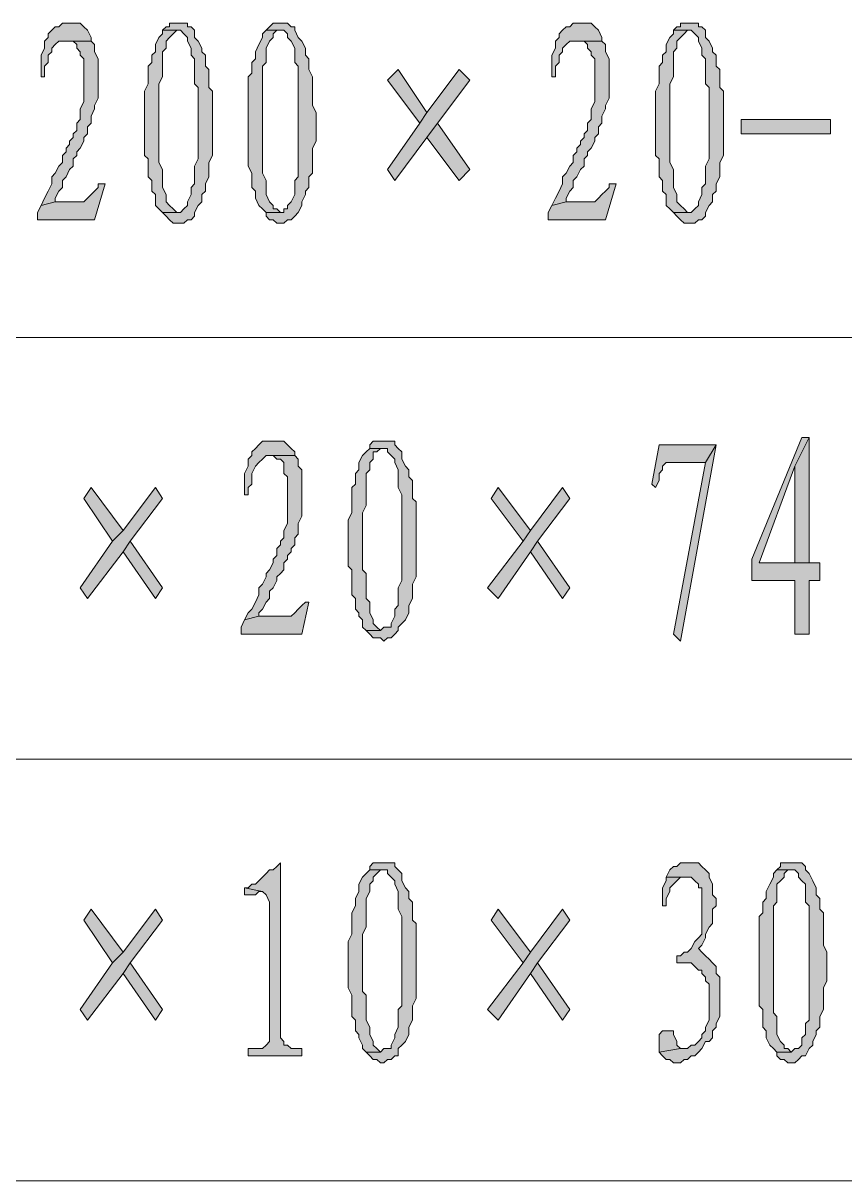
# Model space of a CAD drawing. Header units: millimetres. Extents: x 24 to 410, y 10 to 282.
# Drawn here: x 311.87 to 321.61, y 143.09 to 156.8 of the extents above; entities that cross this region are included whole.
import ezdxf

# ---------------------------------------------------------------- set-up
doc = ezdxf.new("R2010")
doc.units = ezdxf.units.MM

msp = doc.modelspace()

# ---------------------------------------------------------------- hatches: boundary and pattern name
h = msp.add_hatch(color=7)
h.dxf.hatch_style = 2
h.paths.add_polyline_path([(312.42, 156.802667), (312.335333, 156.802667), (312.293, 156.760333), (312.250667, 156.760333), (312.208333, 156.718), (312.166, 156.675667), (312.166, 156.633333), (312.123667, 156.591), (312.123667, 156.506333), (312.081333, 156.421667), (312.081333, 156.167667), (312.123667, 156.167667), (312.123667, 156.294667), (312.166, 156.337), (312.166, 156.421667), (312.208333, 156.464), (312.208333, 156.506333), (312.250667, 156.548667), (312.293, 156.591), (312.335333, 156.591), (312.377667, 156.591), (312.674, 156.591), (312.674, 156.633333), (312.631667, 156.718), (312.589333, 156.760333), (312.547, 156.802667)])
h = msp.add_hatch(color=7)
h.dxf.hatch_style = 2
h.paths.add_polyline_path([(313.69, 156.802667), (313.605333, 156.802667), (313.605333, 156.760333), (313.563, 156.760333), (313.520667, 156.718), (313.732333, 156.718), (313.774667, 156.675667), (313.817, 156.633333), (313.817, 156.591), (313.859333, 156.506333), (313.859333, 156.421667), (313.901667, 156.379333), (313.901667, 156.083), (313.944, 156.040667), (313.944, 155.617333), (313.944, 155.194), (313.901667, 155.109333), (313.901667, 154.897667), (313.859333, 154.855333), (313.859333, 154.770667), (313.817, 154.686), (313.817, 154.643667), (313.774667, 154.601333), (313.732333, 154.559), (313.520667, 154.559), (313.563, 154.516667), (313.605333, 154.474333), (313.647667, 154.432), (313.774667, 154.432), (313.817, 154.474333), (313.859333, 154.474333), (313.901667, 154.516667), (313.901667, 154.559), (313.944, 154.643667), (313.986333, 154.686), (313.986333, 154.770667), (314.028667, 154.813), (314.028667, 154.897667), (314.071, 154.982333), (314.071, 155.151667), (314.113333, 155.236333), (314.113333, 155.998333), (314.071, 156.040667), (314.071, 156.252333), (314.028667, 156.294667), (314.028667, 156.421667), (313.986333, 156.464), (313.986333, 156.506333), (313.944, 156.591), (313.901667, 156.633333), (313.901667, 156.718), (313.859333, 156.760333), (313.817, 156.760333), (313.817, 156.802667)])
h = msp.add_hatch(color=7)
h.dxf.hatch_style = 2
h.paths.add_polyline_path([(314.917667, 156.802667), (314.833, 156.802667), (314.790667, 156.760333), (314.748333, 156.718), (314.96, 156.718), (315.002333, 156.675667), (315.002333, 156.633333), (315.044667, 156.591), (315.087, 156.506333), (315.087, 156.337), (315.129333, 156.294667), (315.129333, 155.617333), (315.129333, 154.982333), (315.087, 154.94), (315.087, 154.770667), (315.044667, 154.686), (315.002333, 154.643667), (315.002333, 154.601333), (314.96, 154.601333), (314.96, 154.559), (314.917667, 154.559), (314.748333, 154.559), (314.748333, 154.516667), (314.790667, 154.474333), (314.833, 154.474333), (314.875333, 154.432), (314.96, 154.432), (315.002333, 154.474333), (315.044667, 154.474333), (315.087, 154.516667), (315.129333, 154.559), (315.171667, 154.643667), (315.171667, 154.686), (315.214, 154.770667), (315.214, 154.813), (315.256333, 154.855333), (315.256333, 154.982333), (315.298667, 155.024667), (315.298667, 155.321), (315.341, 155.405667), (315.341, 155.744333), (315.298667, 155.829), (315.298667, 156.167667), (315.256333, 156.252333), (315.256333, 156.379333), (315.214, 156.421667), (315.214, 156.506333), (315.171667, 156.591), (315.129333, 156.633333), (315.087, 156.718), (315.087, 156.760333), (315.044667, 156.760333), (315.002333, 156.802667)])
h = msp.add_hatch(color=7)
h.dxf.hatch_style = 2
h.paths.add_polyline_path([(318.473667, 156.802667), (318.389, 156.802667), (318.346667, 156.760333), (318.304333, 156.760333), (318.262, 156.718), (318.219667, 156.675667), (318.219667, 156.633333), (318.177333, 156.591), (318.177333, 156.506333), (318.135, 156.421667), (318.135, 156.167667), (318.177333, 156.167667), (318.177333, 156.294667), (318.219667, 156.337), (318.219667, 156.421667), (318.262, 156.464), (318.262, 156.506333), (318.304333, 156.548667), (318.346667, 156.591), (318.389, 156.591), (318.431333, 156.591), (318.727667, 156.591), (318.727667, 156.633333), (318.685333, 156.718), (318.643, 156.760333), (318.600667, 156.802667)])
h = msp.add_hatch(color=7)
h.dxf.hatch_style = 2
h.paths.add_polyline_path([(319.743667, 156.802667), (319.659, 156.802667), (319.659, 156.760333), (319.616667, 156.760333), (319.574333, 156.718), (319.786, 156.718), (319.828333, 156.675667), (319.870667, 156.633333), (319.870667, 156.591), (319.913, 156.506333), (319.913, 156.421667), (319.955333, 156.379333), (319.955333, 156.083), (319.997667, 156.040667), (319.997667, 155.617333), (319.997667, 155.194), (319.955333, 155.109333), (319.955333, 154.897667), (319.913, 154.855333), (319.913, 154.770667), (319.870667, 154.686), (319.870667, 154.643667), (319.828333, 154.601333), (319.786, 154.559), (319.574333, 154.559), (319.616667, 154.516667), (319.659, 154.474333), (319.701333, 154.432), (319.828333, 154.432), (319.870667, 154.474333), (319.913, 154.474333), (319.955333, 154.516667), (319.955333, 154.559), (319.997667, 154.643667), (320.04, 154.686), (320.04, 154.770667), (320.082333, 154.813), (320.082333, 154.897667), (320.124667, 154.982333), (320.124667, 155.151667), (320.167, 155.236333), (320.167, 155.998333), (320.124667, 156.040667), (320.124667, 156.252333), (320.082333, 156.294667), (320.082333, 156.421667), (320.04, 156.464), (320.04, 156.506333), (319.997667, 156.591), (319.955333, 156.633333), (319.955333, 156.718), (319.913, 156.760333), (319.870667, 156.760333), (319.870667, 156.802667)])
h = msp.add_hatch(color=7)
h.dxf.hatch_style = 2
h.paths.add_polyline_path([(313.520667, 156.718), (313.520667, 156.675667), (313.478333, 156.633333), (313.436, 156.548667), (313.436, 156.464), (313.393667, 156.421667), (313.393667, 156.337), (313.351333, 156.294667), (313.351333, 156.083), (313.309, 155.998333), (313.309, 155.236333), (313.351333, 155.194), (313.351333, 155.024667), (313.351333, 154.982333), (313.393667, 154.94), (313.393667, 154.813), (313.436, 154.770667), (313.436, 154.643667), (313.478333, 154.601333), (313.520667, 154.559), (313.69, 154.559), (313.647667, 154.601333), (313.605333, 154.643667), (313.563, 154.686), (313.563, 154.770667), (313.520667, 154.855333), (313.520667, 155.067), (313.478333, 155.151667), (313.478333, 156.083), (313.520667, 156.167667), (313.520667, 156.464), (313.563, 156.506333), (313.563, 156.591), (313.605333, 156.633333), (313.647667, 156.675667), (313.69, 156.718)])
h = msp.add_hatch(color=7)
h.dxf.hatch_style = 2
h.paths.add_polyline_path([(314.748333, 156.718), (314.706, 156.675667), (314.706, 156.633333), (314.663667, 156.548667), (314.621333, 156.464), (314.621333, 156.379333), (314.579, 156.337), (314.579, 156.21), (314.536667, 156.167667), (314.536667, 155.109333), (314.579, 155.024667), (314.579, 154.982333), (314.579, 154.855333), (314.621333, 154.813), (314.621333, 154.728333), (314.663667, 154.643667), (314.706, 154.601333), (314.748333, 154.559), (314.917667, 154.559), (314.875333, 154.601333), (314.833, 154.601333), (314.833, 154.643667), (314.790667, 154.686), (314.748333, 154.770667), (314.748333, 154.94), (314.706, 155.024667), (314.706, 156.294667), (314.748333, 156.337), (314.748333, 156.506333), (314.790667, 156.591), (314.833, 156.633333), (314.833, 156.675667), (314.875333, 156.718), (314.917667, 156.718)])
h = msp.add_hatch(color=7)
h.dxf.hatch_style = 2
h.paths.add_polyline_path([(319.574333, 156.718), (319.574333, 156.675667), (319.532, 156.633333), (319.489667, 156.548667), (319.489667, 156.464), (319.447333, 156.421667), (319.447333, 156.337), (319.405, 156.294667), (319.405, 156.083), (319.362667, 155.998333), (319.362667, 155.236333), (319.405, 155.194), (319.405, 155.024667), (319.405, 154.982333), (319.447333, 154.94), (319.447333, 154.813), (319.489667, 154.770667), (319.489667, 154.643667), (319.532, 154.601333), (319.574333, 154.559), (319.743667, 154.559), (319.701333, 154.601333), (319.659, 154.643667), (319.616667, 154.686), (319.616667, 154.770667), (319.574333, 154.855333), (319.574333, 155.067), (319.532, 155.151667), (319.532, 156.083), (319.574333, 156.167667), (319.574333, 156.464), (319.616667, 156.506333), (319.616667, 156.591), (319.659, 156.633333), (319.701333, 156.675667), (319.743667, 156.718)])
h = msp.add_hatch(color=7)
h.dxf.hatch_style = 2
h.paths.add_polyline_path([(312.674, 156.591), (312.377667, 156.591), (312.42, 156.591), (312.462333, 156.591), (312.504667, 156.548667), (312.504667, 156.506333), (312.547, 156.464), (312.547, 156.421667), (312.589333, 156.379333), (312.589333, 155.871333), (312.547, 155.786667), (312.547, 155.659667), (312.504667, 155.617333), (312.504667, 155.532667), (312.462333, 155.490333), (312.462333, 155.448), (312.42, 155.405667), (312.42, 155.363333), (312.377667, 155.321), (312.377667, 155.278667), (312.335333, 155.236333), (312.335333, 155.151667), (312.293, 155.109333), (312.250667, 155.024667), (312.208333, 154.982333), (312.208333, 154.897667), (312.166, 154.813), (312.123667, 154.728333), (312.081333, 154.643667), (312.250667, 154.686), (312.250667, 154.728333), (312.293, 154.813), (312.335333, 154.855333), (312.335333, 154.94), (312.377667, 154.982333), (312.42, 155.067), (312.462333, 155.109333), (312.462333, 155.194), (312.504667, 155.236333), (312.504667, 155.278667), (312.547, 155.321), (312.589333, 155.405667), (312.589333, 155.448), (312.631667, 155.490333), (312.631667, 155.575), (312.674, 155.617333), (312.674, 155.702), (312.716333, 155.786667), (312.716333, 155.829), (312.758667, 155.913667), (312.758667, 156.379333), (312.716333, 156.464), (312.716333, 156.548667)])
h = msp.add_hatch(color=7)
h.dxf.hatch_style = 2
h.paths.add_polyline_path([(318.727667, 156.591), (318.431333, 156.591), (318.473667, 156.591), (318.516, 156.591), (318.558333, 156.548667), (318.558333, 156.506333), (318.600667, 156.464), (318.600667, 156.421667), (318.643, 156.379333), (318.643, 155.871333), (318.600667, 155.786667), (318.600667, 155.659667), (318.558333, 155.617333), (318.558333, 155.532667), (318.516, 155.490333), (318.516, 155.448), (318.473667, 155.405667), (318.473667, 155.363333), (318.431333, 155.321), (318.431333, 155.278667), (318.389, 155.236333), (318.389, 155.151667), (318.346667, 155.109333), (318.304333, 155.024667), (318.262, 154.982333), (318.262, 154.897667), (318.219667, 154.813), (318.177333, 154.728333), (318.135, 154.643667), (318.304333, 154.686), (318.304333, 154.728333), (318.346667, 154.813), (318.389, 154.855333), (318.389, 154.94), (318.431333, 154.982333), (318.473667, 155.067), (318.516, 155.109333), (318.516, 155.194), (318.558333, 155.236333), (318.558333, 155.278667), (318.600667, 155.321), (318.643, 155.405667), (318.643, 155.448), (318.685333, 155.490333), (318.685333, 155.575), (318.727667, 155.617333), (318.727667, 155.702), (318.77, 155.786667), (318.77, 155.829), (318.812333, 155.913667), (318.812333, 156.379333), (318.77, 156.464), (318.77, 156.548667)])
h = msp.add_hatch(color=7)
h.dxf.hatch_style = 2
h.paths.add_polyline_path([(317.034333, 156.252333), (316.653333, 155.744333), (316.568667, 155.617333), (316.187667, 155.067), (316.272333, 154.94), (316.653333, 155.448), (316.780333, 155.617333), (317.161333, 156.125333)])
h = msp.add_hatch(color=7)
h.dxf.hatch_style = 2
h.paths.add_polyline_path([(316.314667, 156.252333), (316.187667, 156.125333), (316.568667, 155.617333), (316.653333, 155.744333)])
h = msp.add_hatch(color=7)
h.dxf.hatch_style = 2
h.paths.add_polyline_path([(316.780333, 155.617333), (316.653333, 155.448), (317.034333, 154.94), (317.161333, 155.067)])
h = msp.add_hatch(color=7)
h.dxf.hatch_style = 2
h.paths.add_polyline_path([(320.378667, 155.659667), (321.437, 155.659667), (321.437, 155.490333), (320.378667, 155.490333)])
h = msp.add_hatch(color=7)
h.dxf.hatch_style = 2
h.paths.add_polyline_path([(312.843333, 154.897667), (312.758667, 154.897667), (312.758667, 154.855333), (312.716333, 154.813), (312.674, 154.770667), (312.631667, 154.728333), (312.589333, 154.686), (312.250667, 154.686), (312.081333, 154.643667), (312.039, 154.559), (312.039, 154.474333), (312.716333, 154.474333)])
h = msp.add_hatch(color=7)
h.dxf.hatch_style = 2
h.paths.add_polyline_path([(318.897, 154.897667), (318.812333, 154.897667), (318.812333, 154.855333), (318.77, 154.813), (318.727667, 154.770667), (318.685333, 154.728333), (318.643, 154.686), (318.304333, 154.686), (318.135, 154.643667), (318.092667, 154.559), (318.092667, 154.474333), (318.77, 154.474333)])
h = msp.add_hatch(color=7)
h.dxf.hatch_style = 2
h.paths.add_polyline_path([(314.875333, 151.849667), (314.706, 151.849667), (314.663667, 151.807333), (314.621333, 151.765), (314.579, 151.722667), (314.579, 151.680333), (314.536667, 151.638), (314.536667, 151.553333), (314.494333, 151.468667), (314.494333, 151.214667), (314.536667, 151.214667), (314.536667, 151.299333), (314.579, 151.341667), (314.579, 151.468667), (314.621333, 151.553333), (314.663667, 151.595667), (314.706, 151.638), (314.748333, 151.680333), (314.790667, 151.680333), (315.087, 151.680333), (315.087, 151.722667), (315.044667, 151.765), (315.002333, 151.807333), (314.96, 151.849667)])
h = msp.add_hatch(color=7)
h.dxf.hatch_style = 2
h.paths.add_polyline_path([(316.145333, 151.849667), (316.018333, 151.849667), (315.976, 151.807333), (315.976, 151.765), (316.145333, 151.765), (316.187667, 151.765), (316.187667, 151.722667), (316.23, 151.680333), (316.272333, 151.638), (316.272333, 151.595667), (316.314667, 151.511), (316.314667, 151.299333), (316.357, 151.214667), (316.357, 150.706667), (316.357, 150.664333), (316.357, 150.198667), (316.314667, 150.114), (316.314667, 149.902333), (316.272333, 149.86), (316.272333, 149.775333), (316.23, 149.690667), (316.23, 149.648333), (316.187667, 149.648333), (316.145333, 149.648333), (316.103, 149.606), (315.933667, 149.606), (315.976, 149.563667), (316.018333, 149.521333), (316.103, 149.521333), (316.145333, 149.479), (316.187667, 149.521333), (316.23, 149.521333), (316.272333, 149.563667), (316.314667, 149.606), (316.314667, 149.648333), (316.357, 149.690667), (316.399333, 149.733), (316.441667, 149.817667), (316.441667, 149.902333), (316.484, 149.987), (316.484, 150.156333), (316.526333, 150.241), (316.526333, 151.13), (316.484, 151.172333), (316.484, 151.384), (316.441667, 151.426333), (316.441667, 151.511), (316.399333, 151.553333), (316.357, 151.638), (316.357, 151.722667), (316.314667, 151.765), (316.272333, 151.807333), (316.272333, 151.849667), (316.23, 151.849667)])
h = msp.add_hatch(color=7)
h.dxf.hatch_style = 2
h.paths.add_polyline_path([(321.183, 151.892), (321.098333, 151.892), (320.505667, 150.452667), (320.505667, 150.198667), (321.013667, 150.198667), (321.013667, 149.563667), (321.183, 149.563667), (321.183, 150.198667), (321.31, 150.198667), (321.31, 150.410333), (321.183, 150.410333), (320.590333, 150.410333), (321.013667, 151.553333)])
h = msp.add_hatch(color=7)
h.dxf.hatch_style = 2
h.paths.add_polyline_path([(321.183, 151.892), (321.013667, 151.553333), (321.013667, 150.410333), (320.590333, 150.410333), (321.183, 150.410333)])
h = msp.add_hatch(color=7)
h.dxf.hatch_style = 2
h.paths.add_polyline_path([(315.976, 151.765), (315.933667, 151.722667), (315.891333, 151.680333), (315.849, 151.595667), (315.849, 151.511), (315.806667, 151.468667), (315.806667, 151.341667), (315.764333, 151.299333), (315.764333, 151.003), (315.722, 150.918333), (315.722, 150.368), (315.764333, 150.325667), (315.764333, 150.114), (315.764333, 150.029333), (315.806667, 149.987), (315.806667, 149.86), (315.849, 149.817667), (315.849, 149.775333), (315.891333, 149.733), (315.891333, 149.648333), (315.933667, 149.606), (316.103, 149.606), (316.060667, 149.648333), (316.018333, 149.690667), (316.018333, 149.733), (315.976, 149.817667), (315.976, 149.944667), (315.933667, 149.987), (315.933667, 150.283333), (315.891333, 150.325667), (315.891333, 151.003), (315.933667, 151.087667), (315.933667, 151.468667), (315.976, 151.511), (315.976, 151.595667), (316.018333, 151.638), (316.018333, 151.722667), (316.060667, 151.722667), (316.103, 151.765), (316.145333, 151.765)])
h = msp.add_hatch(color=7)
h.dxf.hatch_style = 2
h.paths.add_polyline_path([(320.082333, 151.807333), (319.405, 151.807333), (319.320333, 151.341667), (319.362667, 151.299333), (319.405, 151.384), (319.405, 151.468667), (319.447333, 151.511), (319.447333, 151.553333), (319.489667, 151.595667), (319.955333, 151.595667)])
h = msp.add_hatch(color=7)
h.dxf.hatch_style = 2
h.paths.add_polyline_path([(320.082333, 151.807333), (319.955333, 151.595667), (319.574333, 149.563667), (319.659, 149.479)])
h = msp.add_hatch(color=7)
h.dxf.hatch_style = 2
h.paths.add_polyline_path([(315.087, 151.680333), (314.790667, 151.680333), (314.833, 151.680333), (314.875333, 151.638), (314.917667, 151.638), (314.96, 151.595667), (314.96, 151.468667), (315.002333, 151.426333), (315.002333, 150.876), (314.96, 150.791333), (314.96, 150.706667), (314.917667, 150.664333), (314.917667, 150.622), (314.875333, 150.579667), (314.875333, 150.495), (314.833, 150.452667), (314.833, 150.410333), (314.790667, 150.325667), (314.748333, 150.283333), (314.748333, 150.241), (314.706, 150.156333), (314.663667, 150.114), (314.663667, 150.029333), (314.621333, 149.944667), (314.579, 149.86), (314.536667, 149.817667), (314.494333, 149.733), (314.663667, 149.775333), (314.663667, 149.817667), (314.706, 149.86), (314.748333, 149.944667), (314.790667, 149.987), (314.790667, 150.071667), (314.833, 150.114), (314.875333, 150.198667), (314.875333, 150.241), (314.917667, 150.283333), (314.96, 150.325667), (314.96, 150.410333), (315.002333, 150.452667), (315.002333, 150.495), (315.044667, 150.537333), (315.044667, 150.579667), (315.087, 150.622), (315.087, 150.706667), (315.129333, 150.749), (315.129333, 150.876), (315.171667, 150.960667), (315.171667, 151.511), (315.129333, 151.553333), (315.129333, 151.638)])
h = msp.add_hatch(color=7)
h.dxf.hatch_style = 2
h.paths.add_polyline_path([(313.436, 151.299333), (313.055, 150.791333), (312.928, 150.664333), (312.547, 150.114), (312.631667, 149.987), (313.055, 150.537333), (313.139667, 150.664333), (313.520667, 151.172333)])
h = msp.add_hatch(color=7)
h.dxf.hatch_style = 2
h.paths.add_polyline_path([(312.674, 151.299333), (312.589333, 151.172333), (312.928, 150.664333), (313.055, 150.791333)])
h = msp.add_hatch(color=7)
h.dxf.hatch_style = 2
h.paths.add_polyline_path([(318.262, 151.299333), (317.881, 150.791333), (317.796333, 150.664333), (317.373, 150.114), (317.5, 149.987), (317.881, 150.537333), (317.965667, 150.664333), (318.346667, 151.172333)])
h = msp.add_hatch(color=7)
h.dxf.hatch_style = 2
h.paths.add_polyline_path([(317.5, 151.299333), (317.415333, 151.172333), (317.796333, 150.664333), (317.881, 150.791333)])
h = msp.add_hatch(color=7)
h.dxf.hatch_style = 2
h.paths.add_polyline_path([(313.139667, 150.664333), (313.055, 150.537333), (313.436, 149.987), (313.520667, 150.114)])
h = msp.add_hatch(color=7)
h.dxf.hatch_style = 2
h.paths.add_polyline_path([(317.965667, 150.664333), (317.881, 150.537333), (318.262, 149.987), (318.346667, 150.114)])
h = msp.add_hatch(color=7)
h.dxf.hatch_style = 2
h.paths.add_polyline_path([(315.256333, 149.944667), (315.214, 149.944667), (315.171667, 149.902333), (315.129333, 149.86), (315.087, 149.817667), (315.044667, 149.775333), (314.663667, 149.775333), (314.494333, 149.733), (314.452, 149.648333), (314.452, 149.563667), (315.171667, 149.563667)])
h = msp.add_hatch(color=7)
h.dxf.hatch_style = 2
h.paths.add_polyline_path([(314.917667, 146.854333), (314.875333, 146.812), (314.833, 146.769667), (314.790667, 146.769667), (314.748333, 146.727333), (314.706, 146.685), (314.663667, 146.642667), (314.621333, 146.600333), (314.579, 146.600333), (314.536667, 146.558), (314.494333, 146.558), (314.706, 146.515667), (314.748333, 146.473333), (314.790667, 146.388667), (314.790667, 144.737667), (314.748333, 144.695333), (314.706, 144.653), (314.536667, 144.653), (314.536667, 144.568333), (315.171667, 144.568333), (315.171667, 144.653), (315.044667, 144.653), (315.002333, 144.695333), (314.96, 144.695333), (314.96, 144.737667), (314.917667, 144.78)])
h = msp.add_hatch(color=7)
h.dxf.hatch_style = 2
h.paths.add_polyline_path([(315.976, 146.769667), (315.933667, 146.727333), (315.891333, 146.685), (315.849, 146.600333), (315.849, 146.515667), (315.806667, 146.431), (315.806667, 146.346333), (315.764333, 146.261667), (315.764333, 146.007667), (315.722, 145.923), (315.722, 145.372667), (315.764333, 145.288), (315.764333, 145.118667), (315.764333, 145.034), (315.806667, 144.991667), (315.806667, 144.864667), (315.849, 144.822333), (315.849, 144.78), (315.891333, 144.695333), (315.891333, 144.653), (315.933667, 144.610667), (316.103, 144.610667), (316.060667, 144.653), (316.018333, 144.695333), (316.018333, 144.737667), (315.976, 144.822333), (315.976, 144.907), (315.933667, 144.991667), (315.933667, 145.288), (315.891333, 145.330333), (315.891333, 146.007667), (315.933667, 146.092333), (315.933667, 146.431), (315.976, 146.515667), (315.976, 146.600333), (316.018333, 146.642667), (316.018333, 146.685), (316.060667, 146.727333), (316.103, 146.769667), (316.145333, 146.769667)])
h = msp.add_hatch(color=7)
h.dxf.hatch_style = 2
h.paths.add_polyline_path([(316.145333, 146.854333), (316.018333, 146.854333), (315.976, 146.812), (315.976, 146.769667), (316.145333, 146.769667), (316.187667, 146.769667), (316.187667, 146.727333), (316.23, 146.685), (316.272333, 146.642667), (316.272333, 146.600333), (316.314667, 146.515667), (316.314667, 146.304), (316.357, 146.219333), (316.357, 145.669), (316.357, 145.161), (316.314667, 145.118667), (316.314667, 144.907), (316.272333, 144.822333), (316.272333, 144.78), (316.23, 144.695333), (316.23, 144.653), (316.187667, 144.653), (316.145333, 144.653), (316.103, 144.610667), (315.933667, 144.610667), (315.976, 144.568333), (316.018333, 144.526), (316.060667, 144.526), (316.103, 144.483667), (316.145333, 144.483667), (316.187667, 144.526), (316.23, 144.526), (316.272333, 144.568333), (316.314667, 144.568333), (316.314667, 144.653), (316.357, 144.695333), (316.399333, 144.737667), (316.441667, 144.822333), (316.441667, 144.907), (316.484, 144.991667), (316.484, 145.161), (316.526333, 145.245667), (316.526333, 146.134667), (316.484, 146.177), (316.484, 146.388667), (316.441667, 146.431), (316.441667, 146.515667), (316.399333, 146.558), (316.357, 146.642667), (316.357, 146.727333), (316.314667, 146.769667), (316.272333, 146.812), (316.272333, 146.854333), (316.23, 146.854333)])
h = msp.add_hatch(color=7)
h.dxf.hatch_style = 2
h.paths.add_polyline_path([(319.743667, 146.854333), (319.659, 146.854333), (319.616667, 146.812), (319.574333, 146.812), (319.532, 146.769667), (319.489667, 146.685), (319.786, 146.685), (319.828333, 146.642667), (319.870667, 146.600333), (319.870667, 146.558), (319.913, 146.558), (319.913, 146.007667), (319.870667, 145.965333), (319.828333, 145.923), (319.786, 145.838333), (319.743667, 145.796), (319.701333, 145.796), (319.659, 145.753667), (319.616667, 145.753667), (319.616667, 145.669), (319.786, 145.669), (319.828333, 145.626667), (319.870667, 145.584333), (319.913, 145.584333), (319.913, 145.542), (319.955333, 145.499667), (319.955333, 145.457333), (319.997667, 145.415), (319.997667, 144.991667), (319.955333, 144.907), (319.955333, 144.864667), (319.913, 144.822333), (319.913, 144.78), (319.870667, 144.737667), (319.828333, 144.695333), (319.786, 144.695333), (319.743667, 144.653), (319.659, 144.653), (319.405, 144.610667), (319.447333, 144.568333), (319.489667, 144.526), (319.532, 144.526), (319.574333, 144.483667), (319.659, 144.483667), (319.701333, 144.526), (319.743667, 144.526), (319.786, 144.568333), (319.828333, 144.568333), (319.870667, 144.610667), (319.913, 144.653), (319.955333, 144.737667), (319.997667, 144.737667), (320.04, 144.78), (320.04, 144.864667), (320.082333, 144.907), (320.082333, 144.949333), (320.124667, 145.034), (320.124667, 145.499667), (320.082333, 145.542), (320.082333, 145.626667), (320.04, 145.669), (319.997667, 145.711333), (319.955333, 145.753667), (319.913, 145.796), (319.870667, 145.838333), (319.913, 145.880667), (319.955333, 145.965333), (319.955333, 146.007667), (319.997667, 146.092333), (320.04, 146.134667), (320.04, 146.304), (320.082333, 146.346333), (320.082333, 146.431), (320.04, 146.473333), (320.04, 146.600333), (319.997667, 146.685), (319.997667, 146.727333), (319.955333, 146.769667), (319.913, 146.812), (319.870667, 146.854333)])
h = msp.add_hatch(color=7)
h.dxf.hatch_style = 2
h.paths.add_polyline_path([(320.802, 146.769667), (320.759667, 146.727333), (320.759667, 146.685), (320.717333, 146.600333), (320.675, 146.515667), (320.675, 146.431), (320.632667, 146.388667), (320.632667, 146.261667), (320.590333, 146.219333), (320.590333, 145.161), (320.632667, 145.118667), (320.632667, 145.034), (320.632667, 144.907), (320.675, 144.864667), (320.675, 144.78), (320.717333, 144.695333), (320.759667, 144.653), (320.802, 144.610667), (320.971333, 144.610667), (320.929, 144.653), (320.886667, 144.653), (320.886667, 144.695333), (320.844333, 144.737667), (320.802, 144.822333), (320.802, 145.034), (320.759667, 145.076333), (320.759667, 146.346333), (320.802, 146.388667), (320.802, 146.600333), (320.844333, 146.642667), (320.886667, 146.685), (320.886667, 146.727333), (320.929, 146.769667), (320.971333, 146.769667)])
h = msp.add_hatch(color=7)
h.dxf.hatch_style = 2
h.paths.add_polyline_path([(320.971333, 146.854333), (320.844333, 146.854333), (320.844333, 146.812), (320.802, 146.769667), (321.013667, 146.769667), (321.056, 146.727333), (321.056, 146.685), (321.098333, 146.642667), (321.140667, 146.600333), (321.140667, 146.388667), (321.183, 146.346333), (321.183, 145.669), (321.183, 144.991667), (321.140667, 144.949333), (321.140667, 144.822333), (321.098333, 144.78), (321.098333, 144.695333), (321.056, 144.653), (321.013667, 144.653), (320.971333, 144.610667), (320.802, 144.610667), (320.802, 144.568333), (320.844333, 144.526), (320.886667, 144.526), (320.929, 144.483667), (321.013667, 144.483667), (321.056, 144.526), (321.098333, 144.568333), (321.140667, 144.568333), (321.183, 144.653), (321.225333, 144.695333), (321.225333, 144.737667), (321.267667, 144.822333), (321.267667, 144.864667), (321.31, 144.907), (321.31, 145.034), (321.352333, 145.118667), (321.352333, 145.372667), (321.394667, 145.457333), (321.394667, 145.796), (321.352333, 145.880667), (321.352333, 146.261667), (321.31, 146.304), (321.31, 146.431), (321.267667, 146.473333), (321.267667, 146.558), (321.225333, 146.642667), (321.183, 146.727333), (321.140667, 146.769667), (321.140667, 146.812), (321.098333, 146.854333)])
h = msp.add_hatch(color=7)
h.dxf.hatch_style = 2
h.paths.add_polyline_path([(319.489667, 146.685), (319.489667, 146.642667), (319.447333, 146.558), (319.447333, 146.346333), (319.489667, 146.346333), (319.489667, 146.431), (319.532, 146.515667), (319.532, 146.558), (319.574333, 146.600333), (319.616667, 146.642667), (319.659, 146.685), (319.743667, 146.685)])
h = msp.add_hatch(color=7)
h.dxf.hatch_style = 2
h.paths.add_polyline_path([(314.494333, 146.558), (314.494333, 146.473333), (314.579, 146.473333), (314.621333, 146.473333), (314.663667, 146.515667), (314.706, 146.515667)])
h = msp.add_hatch(color=7)
h.dxf.hatch_style = 2
h.paths.add_polyline_path([(313.436, 146.304), (313.055, 145.796), (312.928, 145.669), (312.547, 145.118667), (312.631667, 144.991667), (313.055, 145.542), (313.139667, 145.669), (313.520667, 146.177)])
h = msp.add_hatch(color=7)
h.dxf.hatch_style = 2
h.paths.add_polyline_path([(312.674, 146.304), (312.589333, 146.177), (312.928, 145.669), (313.055, 145.796)])
h = msp.add_hatch(color=7)
h.dxf.hatch_style = 2
h.paths.add_polyline_path([(318.262, 146.304), (317.881, 145.796), (317.796333, 145.669), (317.373, 145.118667), (317.5, 144.991667), (317.881, 145.542), (317.965667, 145.669), (318.346667, 146.177)])
h = msp.add_hatch(color=7)
h.dxf.hatch_style = 2
h.paths.add_polyline_path([(317.5, 146.304), (317.415333, 146.177), (317.796333, 145.669), (317.881, 145.796)])
h = msp.add_hatch(color=7)
h.dxf.hatch_style = 2
h.paths.add_polyline_path([(313.139667, 145.669), (313.055, 145.542), (313.436, 144.991667), (313.520667, 145.118667)])
h = msp.add_hatch(color=7)
h.dxf.hatch_style = 2
h.paths.add_polyline_path([(317.965667, 145.669), (317.881, 145.542), (318.262, 144.991667), (318.346667, 145.118667)])
h = msp.add_hatch(color=7)
h.dxf.hatch_style = 2
h.paths.add_polyline_path([(319.489667, 144.864667), (319.447333, 144.864667), (319.405, 144.822333), (319.405, 144.610667), (319.659, 144.653), (319.616667, 144.695333), (319.616667, 144.737667), (319.574333, 144.822333), (319.574333, 144.864667), (319.532, 144.864667)])

# ---------------------------------------------------------------- linework, layer by layer
at = {"color": 7, "lineweight": 0}
for points in [[(312.42, 156.802667), (312.335333, 156.802667), (312.293, 156.760333), (312.250667, 156.760333), (312.208333, 156.718), (312.166, 156.675667), (312.166, 156.633333), (312.123667, 156.591), (312.123667, 156.506333), (312.081333, 156.421667), (312.081333, 156.167667), (312.123667, 156.167667), (312.123667, 156.294667), (312.166, 156.337), (312.166, 156.421667), (312.208333, 156.464), (312.208333, 156.506333), (312.250667, 156.548667), (312.293, 156.591), (312.335333, 156.591), (312.377667, 156.591), (312.674, 156.591), (312.674, 156.633333), (312.631667, 156.718), (312.589333, 156.760333), (312.547, 156.802667)], [(313.69, 156.802667), (313.605333, 156.802667), (313.605333, 156.760333), (313.563, 156.760333), (313.520667, 156.718), (313.732333, 156.718), (313.774667, 156.675667), (313.817, 156.633333), (313.817, 156.591), (313.859333, 156.506333), (313.859333, 156.421667), (313.901667, 156.379333), (313.901667, 156.083), (313.944, 156.040667), (313.944, 155.617333), (313.944, 155.194), (313.901667, 155.109333), (313.901667, 154.897667), (313.859333, 154.855333), (313.859333, 154.770667), (313.817, 154.686), (313.817, 154.643667), (313.774667, 154.601333), (313.732333, 154.559), (313.520667, 154.559), (313.563, 154.516667), (313.605333, 154.474333), (313.647667, 154.432), (313.774667, 154.432), (313.817, 154.474333), (313.859333, 154.474333), (313.901667, 154.516667), (313.901667, 154.559), (313.944, 154.643667), (313.986333, 154.686), (313.986333, 154.770667), (314.028667, 154.813), (314.028667, 154.897667), (314.071, 154.982333), (314.071, 155.151667), (314.113333, 155.236333), (314.113333, 155.998333), (314.071, 156.040667), (314.071, 156.252333), (314.028667, 156.294667), (314.028667, 156.421667), (313.986333, 156.464), (313.986333, 156.506333), (313.944, 156.591), (313.901667, 156.633333), (313.901667, 156.718), (313.859333, 156.760333), (313.817, 156.760333), (313.817, 156.802667)], [(314.917667, 156.802667), (314.833, 156.802667), (314.790667, 156.760333), (314.748333, 156.718), (314.96, 156.718), (315.002333, 156.675667), (315.002333, 156.633333), (315.044667, 156.591), (315.087, 156.506333), (315.087, 156.337), (315.129333, 156.294667), (315.129333, 155.617333), (315.129333, 154.982333), (315.087, 154.94), (315.087, 154.770667), (315.044667, 154.686), (315.002333, 154.643667), (315.002333, 154.601333), (314.96, 154.601333), (314.96, 154.559), (314.917667, 154.559), (314.748333, 154.559), (314.748333, 154.516667), (314.790667, 154.474333), (314.833, 154.474333), (314.875333, 154.432), (314.96, 154.432), (315.002333, 154.474333), (315.044667, 154.474333), (315.087, 154.516667), (315.129333, 154.559), (315.171667, 154.643667), (315.171667, 154.686), (315.214, 154.770667), (315.214, 154.813), (315.256333, 154.855333), (315.256333, 154.982333), (315.298667, 155.024667), (315.298667, 155.321), (315.341, 155.405667), (315.341, 155.744333), (315.298667, 155.829), (315.298667, 156.167667), (315.256333, 156.252333), (315.256333, 156.379333), (315.214, 156.421667), (315.214, 156.506333), (315.171667, 156.591), (315.129333, 156.633333), (315.087, 156.718), (315.087, 156.760333), (315.044667, 156.760333), (315.002333, 156.802667)], [(318.473667, 156.802667), (318.389, 156.802667), (318.346667, 156.760333), (318.304333, 156.760333), (318.262, 156.718), (318.219667, 156.675667), (318.219667, 156.633333), (318.177333, 156.591), (318.177333, 156.506333), (318.135, 156.421667), (318.135, 156.167667), (318.177333, 156.167667), (318.177333, 156.294667), (318.219667, 156.337), (318.219667, 156.421667), (318.262, 156.464), (318.262, 156.506333), (318.304333, 156.548667), (318.346667, 156.591), (318.389, 156.591), (318.431333, 156.591), (318.727667, 156.591), (318.727667, 156.633333), (318.685333, 156.718), (318.643, 156.760333), (318.600667, 156.802667)], [(319.743667, 156.802667), (319.659, 156.802667), (319.659, 156.760333), (319.616667, 156.760333), (319.574333, 156.718), (319.786, 156.718), (319.828333, 156.675667), (319.870667, 156.633333), (319.870667, 156.591), (319.913, 156.506333), (319.913, 156.421667), (319.955333, 156.379333), (319.955333, 156.083), (319.997667, 156.040667), (319.997667, 155.617333), (319.997667, 155.194), (319.955333, 155.109333), (319.955333, 154.897667), (319.913, 154.855333), (319.913, 154.770667), (319.870667, 154.686), (319.870667, 154.643667), (319.828333, 154.601333), (319.786, 154.559), (319.574333, 154.559), (319.616667, 154.516667), (319.659, 154.474333), (319.701333, 154.432), (319.828333, 154.432), (319.870667, 154.474333), (319.913, 154.474333), (319.955333, 154.516667), (319.955333, 154.559), (319.997667, 154.643667), (320.04, 154.686), (320.04, 154.770667), (320.082333, 154.813), (320.082333, 154.897667), (320.124667, 154.982333), (320.124667, 155.151667), (320.167, 155.236333), (320.167, 155.998333), (320.124667, 156.040667), (320.124667, 156.252333), (320.082333, 156.294667), (320.082333, 156.421667), (320.04, 156.464), (320.04, 156.506333), (319.997667, 156.591), (319.955333, 156.633333), (319.955333, 156.718), (319.913, 156.760333), (319.870667, 156.760333), (319.870667, 156.802667)], [(313.520667, 156.718), (313.520667, 156.675667), (313.478333, 156.633333), (313.436, 156.548667), (313.436, 156.464), (313.393667, 156.421667), (313.393667, 156.337), (313.351333, 156.294667), (313.351333, 156.083), (313.309, 155.998333), (313.309, 155.236333), (313.351333, 155.194), (313.351333, 155.024667), (313.351333, 154.982333), (313.393667, 154.94), (313.393667, 154.813), (313.436, 154.770667), (313.436, 154.643667), (313.478333, 154.601333), (313.520667, 154.559), (313.69, 154.559), (313.647667, 154.601333), (313.605333, 154.643667), (313.563, 154.686), (313.563, 154.770667), (313.520667, 154.855333), (313.520667, 155.067), (313.478333, 155.151667), (313.478333, 156.083), (313.520667, 156.167667), (313.520667, 156.464), (313.563, 156.506333), (313.563, 156.591), (313.605333, 156.633333), (313.647667, 156.675667), (313.69, 156.718)], [(314.748333, 156.718), (314.706, 156.675667), (314.706, 156.633333), (314.663667, 156.548667), (314.621333, 156.464), (314.621333, 156.379333), (314.579, 156.337), (314.579, 156.21), (314.536667, 156.167667), (314.536667, 155.109333), (314.579, 155.024667), (314.579, 154.982333), (314.579, 154.855333), (314.621333, 154.813), (314.621333, 154.728333), (314.663667, 154.643667), (314.706, 154.601333), (314.748333, 154.559), (314.917667, 154.559), (314.875333, 154.601333), (314.833, 154.601333), (314.833, 154.643667), (314.790667, 154.686), (314.748333, 154.770667), (314.748333, 154.94), (314.706, 155.024667), (314.706, 156.294667), (314.748333, 156.337), (314.748333, 156.506333), (314.790667, 156.591), (314.833, 156.633333), (314.833, 156.675667), (314.875333, 156.718), (314.917667, 156.718)], [(319.574333, 156.718), (319.574333, 156.675667), (319.532, 156.633333), (319.489667, 156.548667), (319.489667, 156.464), (319.447333, 156.421667), (319.447333, 156.337), (319.405, 156.294667), (319.405, 156.083), (319.362667, 155.998333), (319.362667, 155.236333), (319.405, 155.194), (319.405, 155.024667), (319.405, 154.982333), (319.447333, 154.94), (319.447333, 154.813), (319.489667, 154.770667), (319.489667, 154.643667), (319.532, 154.601333), (319.574333, 154.559), (319.743667, 154.559), (319.701333, 154.601333), (319.659, 154.643667), (319.616667, 154.686), (319.616667, 154.770667), (319.574333, 154.855333), (319.574333, 155.067), (319.532, 155.151667), (319.532, 156.083), (319.574333, 156.167667), (319.574333, 156.464), (319.616667, 156.506333), (319.616667, 156.591), (319.659, 156.633333), (319.701333, 156.675667), (319.743667, 156.718)], [(312.674, 156.591), (312.377667, 156.591), (312.42, 156.591), (312.462333, 156.591), (312.504667, 156.548667), (312.504667, 156.506333), (312.547, 156.464), (312.547, 156.421667), (312.589333, 156.379333), (312.589333, 155.871333), (312.547, 155.786667), (312.547, 155.659667), (312.504667, 155.617333), (312.504667, 155.532667), (312.462333, 155.490333), (312.462333, 155.448), (312.42, 155.405667), (312.42, 155.363333), (312.377667, 155.321), (312.377667, 155.278667), (312.335333, 155.236333), (312.335333, 155.151667), (312.293, 155.109333), (312.250667, 155.024667), (312.208333, 154.982333), (312.208333, 154.897667), (312.166, 154.813), (312.123667, 154.728333), (312.081333, 154.643667), (312.250667, 154.686), (312.250667, 154.728333), (312.293, 154.813), (312.335333, 154.855333), (312.335333, 154.94), (312.377667, 154.982333), (312.42, 155.067), (312.462333, 155.109333), (312.462333, 155.194), (312.504667, 155.236333), (312.504667, 155.278667), (312.547, 155.321), (312.589333, 155.405667), (312.589333, 155.448), (312.631667, 155.490333), (312.631667, 155.575), (312.674, 155.617333), (312.674, 155.702), (312.716333, 155.786667), (312.716333, 155.829), (312.758667, 155.913667), (312.758667, 156.379333), (312.716333, 156.464), (312.716333, 156.548667)], [(318.727667, 156.591), (318.431333, 156.591), (318.473667, 156.591), (318.516, 156.591), (318.558333, 156.548667), (318.558333, 156.506333), (318.600667, 156.464), (318.600667, 156.421667), (318.643, 156.379333), (318.643, 155.871333), (318.600667, 155.786667), (318.600667, 155.659667), (318.558333, 155.617333), (318.558333, 155.532667), (318.516, 155.490333), (318.516, 155.448), (318.473667, 155.405667), (318.473667, 155.363333), (318.431333, 155.321), (318.431333, 155.278667), (318.389, 155.236333), (318.389, 155.151667), (318.346667, 155.109333), (318.304333, 155.024667), (318.262, 154.982333), (318.262, 154.897667), (318.219667, 154.813), (318.177333, 154.728333), (318.135, 154.643667), (318.304333, 154.686), (318.304333, 154.728333), (318.346667, 154.813), (318.389, 154.855333), (318.389, 154.94), (318.431333, 154.982333), (318.473667, 155.067), (318.516, 155.109333), (318.516, 155.194), (318.558333, 155.236333), (318.558333, 155.278667), (318.600667, 155.321), (318.643, 155.405667), (318.643, 155.448), (318.685333, 155.490333), (318.685333, 155.575), (318.727667, 155.617333), (318.727667, 155.702), (318.77, 155.786667), (318.77, 155.829), (318.812333, 155.913667), (318.812333, 156.379333), (318.77, 156.464), (318.77, 156.548667)], [(317.034333, 156.252333), (316.653333, 155.744333), (316.568667, 155.617333), (316.187667, 155.067), (316.272333, 154.94), (316.653333, 155.448), (316.780333, 155.617333), (317.161333, 156.125333)], [(316.314667, 156.252333), (316.187667, 156.125333), (316.568667, 155.617333), (316.653333, 155.744333)], [(316.780333, 155.617333), (316.653333, 155.448), (317.034333, 154.94), (317.161333, 155.067)], [(320.378667, 155.659667), (321.437, 155.659667), (321.437, 155.490333), (320.378667, 155.490333)], [(312.843333, 154.897667), (312.758667, 154.897667), (312.758667, 154.855333), (312.716333, 154.813), (312.674, 154.770667), (312.631667, 154.728333), (312.589333, 154.686), (312.250667, 154.686), (312.081333, 154.643667), (312.039, 154.559), (312.039, 154.474333), (312.716333, 154.474333)], [(318.897, 154.897667), (318.812333, 154.897667), (318.812333, 154.855333), (318.77, 154.813), (318.727667, 154.770667), (318.685333, 154.728333), (318.643, 154.686), (318.304333, 154.686), (318.135, 154.643667), (318.092667, 154.559), (318.092667, 154.474333), (318.77, 154.474333)], [(314.875333, 151.849667), (314.706, 151.849667), (314.663667, 151.807333), (314.621333, 151.765), (314.579, 151.722667), (314.579, 151.680333), (314.536667, 151.638), (314.536667, 151.553333), (314.494333, 151.468667), (314.494333, 151.214667), (314.536667, 151.214667), (314.536667, 151.299333), (314.579, 151.341667), (314.579, 151.468667), (314.621333, 151.553333), (314.663667, 151.595667), (314.706, 151.638), (314.748333, 151.680333), (314.790667, 151.680333), (315.087, 151.680333), (315.087, 151.722667), (315.044667, 151.765), (315.002333, 151.807333), (314.96, 151.849667)], [(316.145333, 151.849667), (316.018333, 151.849667), (315.976, 151.807333), (315.976, 151.765), (316.145333, 151.765), (316.187667, 151.765), (316.187667, 151.722667), (316.23, 151.680333), (316.272333, 151.638), (316.272333, 151.595667), (316.314667, 151.511), (316.314667, 151.299333), (316.357, 151.214667), (316.357, 150.706667), (316.357, 150.664333), (316.357, 150.198667), (316.314667, 150.114), (316.314667, 149.902333), (316.272333, 149.86), (316.272333, 149.775333), (316.23, 149.690667), (316.23, 149.648333), (316.187667, 149.648333), (316.145333, 149.648333), (316.103, 149.606), (315.933667, 149.606), (315.976, 149.563667), (316.018333, 149.521333), (316.103, 149.521333), (316.145333, 149.479), (316.187667, 149.521333), (316.23, 149.521333), (316.272333, 149.563667), (316.314667, 149.606), (316.314667, 149.648333), (316.357, 149.690667), (316.399333, 149.733), (316.441667, 149.817667), (316.441667, 149.902333), (316.484, 149.987), (316.484, 150.156333), (316.526333, 150.241), (316.526333, 151.13), (316.484, 151.172333), (316.484, 151.384), (316.441667, 151.426333), (316.441667, 151.511), (316.399333, 151.553333), (316.357, 151.638), (316.357, 151.722667), (316.314667, 151.765), (316.272333, 151.807333), (316.272333, 151.849667), (316.23, 151.849667)], [(321.183, 151.892), (321.098333, 151.892), (320.505667, 150.452667), (320.505667, 150.198667), (321.013667, 150.198667), (321.013667, 149.563667), (321.183, 149.563667), (321.183, 150.198667), (321.31, 150.198667), (321.31, 150.410333), (321.183, 150.410333), (320.590333, 150.410333), (321.013667, 151.553333)], [(321.183, 151.892), (321.013667, 151.553333), (321.013667, 150.410333), (320.590333, 150.410333), (321.183, 150.410333)], [(315.976, 151.765), (315.933667, 151.722667), (315.891333, 151.680333), (315.849, 151.595667), (315.849, 151.511), (315.806667, 151.468667), (315.806667, 151.341667), (315.764333, 151.299333), (315.764333, 151.003), (315.722, 150.918333), (315.722, 150.368), (315.764333, 150.325667), (315.764333, 150.114), (315.764333, 150.029333), (315.806667, 149.987), (315.806667, 149.86), (315.849, 149.817667), (315.849, 149.775333), (315.891333, 149.733), (315.891333, 149.648333), (315.933667, 149.606), (316.103, 149.606), (316.060667, 149.648333), (316.018333, 149.690667), (316.018333, 149.733), (315.976, 149.817667), (315.976, 149.944667), (315.933667, 149.987), (315.933667, 150.283333), (315.891333, 150.325667), (315.891333, 151.003), (315.933667, 151.087667), (315.933667, 151.468667), (315.976, 151.511), (315.976, 151.595667), (316.018333, 151.638), (316.018333, 151.722667), (316.060667, 151.722667), (316.103, 151.765), (316.145333, 151.765)], [(320.082333, 151.807333), (319.405, 151.807333), (319.320333, 151.341667), (319.362667, 151.299333), (319.405, 151.384), (319.405, 151.468667), (319.447333, 151.511), (319.447333, 151.553333), (319.489667, 151.595667), (319.955333, 151.595667)], [(320.082333, 151.807333), (319.955333, 151.595667), (319.574333, 149.563667), (319.659, 149.479)], [(315.087, 151.680333), (314.790667, 151.680333), (314.833, 151.680333), (314.875333, 151.638), (314.917667, 151.638), (314.96, 151.595667), (314.96, 151.468667), (315.002333, 151.426333), (315.002333, 150.876), (314.96, 150.791333), (314.96, 150.706667), (314.917667, 150.664333), (314.917667, 150.622), (314.875333, 150.579667), (314.875333, 150.495), (314.833, 150.452667), (314.833, 150.410333), (314.790667, 150.325667), (314.748333, 150.283333), (314.748333, 150.241), (314.706, 150.156333), (314.663667, 150.114), (314.663667, 150.029333), (314.621333, 149.944667), (314.579, 149.86), (314.536667, 149.817667), (314.494333, 149.733), (314.663667, 149.775333), (314.663667, 149.817667), (314.706, 149.86), (314.748333, 149.944667), (314.790667, 149.987), (314.790667, 150.071667), (314.833, 150.114), (314.875333, 150.198667), (314.875333, 150.241), (314.917667, 150.283333), (314.96, 150.325667), (314.96, 150.410333), (315.002333, 150.452667), (315.002333, 150.495), (315.044667, 150.537333), (315.044667, 150.579667), (315.087, 150.622), (315.087, 150.706667), (315.129333, 150.749), (315.129333, 150.876), (315.171667, 150.960667), (315.171667, 151.511), (315.129333, 151.553333), (315.129333, 151.638)], [(313.436, 151.299333), (313.055, 150.791333), (312.928, 150.664333), (312.547, 150.114), (312.631667, 149.987), (313.055, 150.537333), (313.139667, 150.664333), (313.520667, 151.172333)], [(312.674, 151.299333), (312.589333, 151.172333), (312.928, 150.664333), (313.055, 150.791333)], [(318.262, 151.299333), (317.881, 150.791333), (317.796333, 150.664333), (317.373, 150.114), (317.5, 149.987), (317.881, 150.537333), (317.965667, 150.664333), (318.346667, 151.172333)], [(317.5, 151.299333), (317.415333, 151.172333), (317.796333, 150.664333), (317.881, 150.791333)], [(313.139667, 150.664333), (313.055, 150.537333), (313.436, 149.987), (313.520667, 150.114)], [(317.965667, 150.664333), (317.881, 150.537333), (318.262, 149.987), (318.346667, 150.114)], [(315.256333, 149.944667), (315.214, 149.944667), (315.171667, 149.902333), (315.129333, 149.86), (315.087, 149.817667), (315.044667, 149.775333), (314.663667, 149.775333), (314.494333, 149.733), (314.452, 149.648333), (314.452, 149.563667), (315.171667, 149.563667)], [(314.917667, 146.854333), (314.875333, 146.812), (314.833, 146.769667), (314.790667, 146.769667), (314.748333, 146.727333), (314.706, 146.685), (314.663667, 146.642667), (314.621333, 146.600333), (314.579, 146.600333), (314.536667, 146.558), (314.494333, 146.558), (314.706, 146.515667), (314.748333, 146.473333), (314.790667, 146.388667), (314.790667, 144.737667), (314.748333, 144.695333), (314.706, 144.653), (314.536667, 144.653), (314.536667, 144.568333), (315.171667, 144.568333), (315.171667, 144.653), (315.044667, 144.653), (315.002333, 144.695333), (314.96, 144.695333), (314.96, 144.737667), (314.917667, 144.78)], [(315.976, 146.769667), (315.933667, 146.727333), (315.891333, 146.685), (315.849, 146.600333), (315.849, 146.515667), (315.806667, 146.431), (315.806667, 146.346333), (315.764333, 146.261667), (315.764333, 146.007667), (315.722, 145.923), (315.722, 145.372667), (315.764333, 145.288), (315.764333, 145.118667), (315.764333, 145.034), (315.806667, 144.991667), (315.806667, 144.864667), (315.849, 144.822333), (315.849, 144.78), (315.891333, 144.695333), (315.891333, 144.653), (315.933667, 144.610667), (316.103, 144.610667), (316.060667, 144.653), (316.018333, 144.695333), (316.018333, 144.737667), (315.976, 144.822333), (315.976, 144.907), (315.933667, 144.991667), (315.933667, 145.288), (315.891333, 145.330333), (315.891333, 146.007667), (315.933667, 146.092333), (315.933667, 146.431), (315.976, 146.515667), (315.976, 146.600333), (316.018333, 146.642667), (316.018333, 146.685), (316.060667, 146.727333), (316.103, 146.769667), (316.145333, 146.769667)], [(316.145333, 146.854333), (316.018333, 146.854333), (315.976, 146.812), (315.976, 146.769667), (316.145333, 146.769667), (316.187667, 146.769667), (316.187667, 146.727333), (316.23, 146.685), (316.272333, 146.642667), (316.272333, 146.600333), (316.314667, 146.515667), (316.314667, 146.304), (316.357, 146.219333), (316.357, 145.669), (316.357, 145.161), (316.314667, 145.118667), (316.314667, 144.907), (316.272333, 144.822333), (316.272333, 144.78), (316.23, 144.695333), (316.23, 144.653), (316.187667, 144.653), (316.145333, 144.653), (316.103, 144.610667), (315.933667, 144.610667), (315.976, 144.568333), (316.018333, 144.526), (316.060667, 144.526), (316.103, 144.483667), (316.145333, 144.483667), (316.187667, 144.526), (316.23, 144.526), (316.272333, 144.568333), (316.314667, 144.568333), (316.314667, 144.653), (316.357, 144.695333), (316.399333, 144.737667), (316.441667, 144.822333), (316.441667, 144.907), (316.484, 144.991667), (316.484, 145.161), (316.526333, 145.245667), (316.526333, 146.134667), (316.484, 146.177), (316.484, 146.388667), (316.441667, 146.431), (316.441667, 146.515667), (316.399333, 146.558), (316.357, 146.642667), (316.357, 146.727333), (316.314667, 146.769667), (316.272333, 146.812), (316.272333, 146.854333), (316.23, 146.854333)], [(319.743667, 146.854333), (319.659, 146.854333), (319.616667, 146.812), (319.574333, 146.812), (319.532, 146.769667), (319.489667, 146.685), (319.786, 146.685), (319.828333, 146.642667), (319.870667, 146.600333), (319.870667, 146.558), (319.913, 146.558), (319.913, 146.007667), (319.870667, 145.965333), (319.828333, 145.923), (319.786, 145.838333), (319.743667, 145.796), (319.701333, 145.796), (319.659, 145.753667), (319.616667, 145.753667), (319.616667, 145.669), (319.786, 145.669), (319.828333, 145.626667), (319.870667, 145.584333), (319.913, 145.584333), (319.913, 145.542), (319.955333, 145.499667), (319.955333, 145.457333), (319.997667, 145.415), (319.997667, 144.991667), (319.955333, 144.907), (319.955333, 144.864667), (319.913, 144.822333), (319.913, 144.78), (319.870667, 144.737667), (319.828333, 144.695333), (319.786, 144.695333), (319.743667, 144.653), (319.659, 144.653), (319.405, 144.610667), (319.447333, 144.568333), (319.489667, 144.526), (319.532, 144.526), (319.574333, 144.483667), (319.659, 144.483667), (319.701333, 144.526), (319.743667, 144.526), (319.786, 144.568333), (319.828333, 144.568333), (319.870667, 144.610667), (319.913, 144.653), (319.955333, 144.737667), (319.997667, 144.737667), (320.04, 144.78), (320.04, 144.864667), (320.082333, 144.907), (320.082333, 144.949333), (320.124667, 145.034), (320.124667, 145.499667), (320.082333, 145.542), (320.082333, 145.626667), (320.04, 145.669), (319.997667, 145.711333), (319.955333, 145.753667), (319.913, 145.796), (319.870667, 145.838333), (319.913, 145.880667), (319.955333, 145.965333), (319.955333, 146.007667), (319.997667, 146.092333), (320.04, 146.134667), (320.04, 146.304), (320.082333, 146.346333), (320.082333, 146.431), (320.04, 146.473333), (320.04, 146.600333), (319.997667, 146.685), (319.997667, 146.727333), (319.955333, 146.769667), (319.913, 146.812), (319.870667, 146.854333)], [(320.802, 146.769667), (320.759667, 146.727333), (320.759667, 146.685), (320.717333, 146.600333), (320.675, 146.515667), (320.675, 146.431), (320.632667, 146.388667), (320.632667, 146.261667), (320.590333, 146.219333), (320.590333, 145.161), (320.632667, 145.118667), (320.632667, 145.034), (320.632667, 144.907), (320.675, 144.864667), (320.675, 144.78), (320.717333, 144.695333), (320.759667, 144.653), (320.802, 144.610667), (320.971333, 144.610667), (320.929, 144.653), (320.886667, 144.653), (320.886667, 144.695333), (320.844333, 144.737667), (320.802, 144.822333), (320.802, 145.034), (320.759667, 145.076333), (320.759667, 146.346333), (320.802, 146.388667), (320.802, 146.600333), (320.844333, 146.642667), (320.886667, 146.685), (320.886667, 146.727333), (320.929, 146.769667), (320.971333, 146.769667)], [(320.971333, 146.854333), (320.844333, 146.854333), (320.844333, 146.812), (320.802, 146.769667), (321.013667, 146.769667), (321.056, 146.727333), (321.056, 146.685), (321.098333, 146.642667), (321.140667, 146.600333), (321.140667, 146.388667), (321.183, 146.346333), (321.183, 145.669), (321.183, 144.991667), (321.140667, 144.949333), (321.140667, 144.822333), (321.098333, 144.78), (321.098333, 144.695333), (321.056, 144.653), (321.013667, 144.653), (320.971333, 144.610667), (320.802, 144.610667), (320.802, 144.568333), (320.844333, 144.526), (320.886667, 144.526), (320.929, 144.483667), (321.013667, 144.483667), (321.056, 144.526), (321.098333, 144.568333), (321.140667, 144.568333), (321.183, 144.653), (321.225333, 144.695333), (321.225333, 144.737667), (321.267667, 144.822333), (321.267667, 144.864667), (321.31, 144.907), (321.31, 145.034), (321.352333, 145.118667), (321.352333, 145.372667), (321.394667, 145.457333), (321.394667, 145.796), (321.352333, 145.880667), (321.352333, 146.261667), (321.31, 146.304), (321.31, 146.431), (321.267667, 146.473333), (321.267667, 146.558), (321.225333, 146.642667), (321.183, 146.727333), (321.140667, 146.769667), (321.140667, 146.812), (321.098333, 146.854333)], [(319.489667, 146.685), (319.489667, 146.642667), (319.447333, 146.558), (319.447333, 146.346333), (319.489667, 146.346333), (319.489667, 146.431), (319.532, 146.515667), (319.532, 146.558), (319.574333, 146.600333), (319.616667, 146.642667), (319.659, 146.685), (319.743667, 146.685)], [(314.494333, 146.558), (314.494333, 146.473333), (314.579, 146.473333), (314.621333, 146.473333), (314.663667, 146.515667), (314.706, 146.515667)], [(313.436, 146.304), (313.055, 145.796), (312.928, 145.669), (312.547, 145.118667), (312.631667, 144.991667), (313.055, 145.542), (313.139667, 145.669), (313.520667, 146.177)], [(312.674, 146.304), (312.589333, 146.177), (312.928, 145.669), (313.055, 145.796)], [(318.262, 146.304), (317.881, 145.796), (317.796333, 145.669), (317.373, 145.118667), (317.5, 144.991667), (317.881, 145.542), (317.965667, 145.669), (318.346667, 146.177)], [(317.5, 146.304), (317.415333, 146.177), (317.796333, 145.669), (317.881, 145.796)], [(313.139667, 145.669), (313.055, 145.542), (313.436, 144.991667), (313.520667, 145.118667)], [(317.965667, 145.669), (317.881, 145.542), (318.262, 144.991667), (318.346667, 145.118667)], [(319.489667, 144.864667), (319.447333, 144.864667), (319.405, 144.822333), (319.405, 144.610667), (319.659, 144.653), (319.616667, 144.695333), (319.616667, 144.737667), (319.574333, 144.822333), (319.574333, 144.864667), (319.532, 144.864667)]]:
    msp.add_lwpolyline(points, close=True, dxfattribs=at)
for points in [[(303.53, 153.077333), (377.063, 153.077333)], [(303.53, 148.082), (377.063, 148.082)], [(249.047, 143.086667), (377.063, 143.086667)]]:
    msp.add_lwpolyline(points, dxfattribs=at)

doc.saveas('drawing.dxf')
